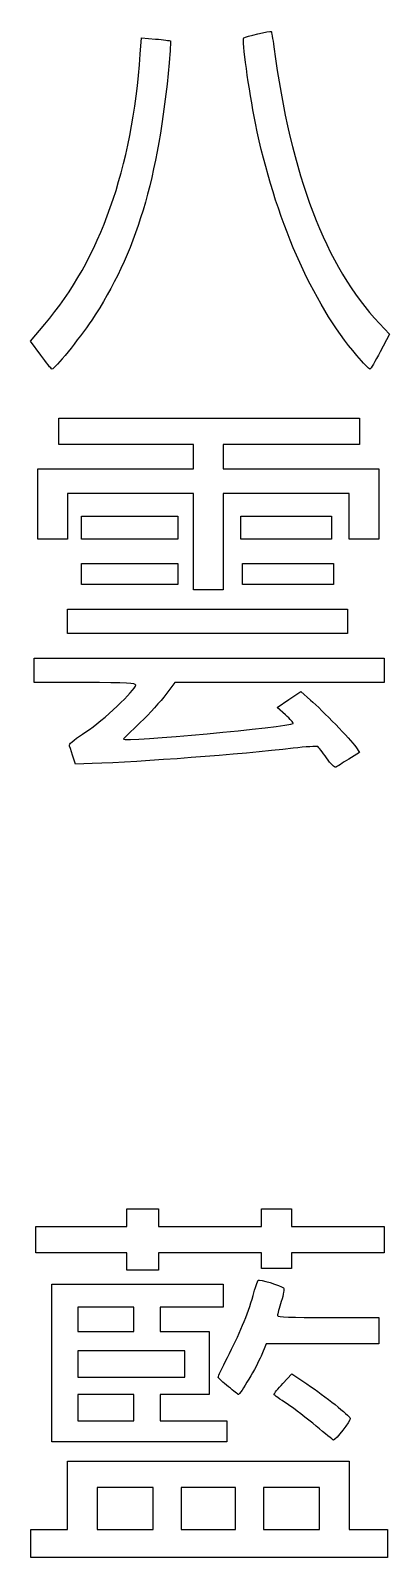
# Model space of a CAD drawing. Extents: x 0.6 to 10.8, y 0 to 43.3.
import ezdxf

# ---------------------------------------------------------------- set-up
doc = ezdxf.new("R2010")
doc.units = 0
doc.layers.add('Layer_1', color=7, linetype='CONTINUOUS')

msp = doc.modelspace()

# ---------------------------------------------------------------- linework, layer by layer
at = {"layer": 'Layer_1', "color": 7}
for points in [[(3.697032, 42.584706), (3.730318, 43.048037), (4.132087, 43.013185)], [(0.872154, 34.060883), (0.58346, 34.454443), (0.99028, 34.935538)], [(10.475711, 34.955914), (10.762818, 34.65059), (10.500513, 34.157585)], [(0.872154, 34.060883), (0.872154, 34.060883), (0.872154, 34.060883)], [(9.8387, 34.048476), (9.8387, 34.048476), (9.8387, 34.048476)], [(5.203496, 28.778151), (5.203496, 30.142235), (3.417786, 30.142235), (1.632076, 30.142235), (1.632076, 29.497396), (1.632076, 28.852556), (1.21045, 28.852556), (0.788824, 28.852556), (0.788824, 29.844617), (0.788824, 30.836678), (2.99616, 30.836678), (5.203496, 30.836678), (5.203496, 31.1839), (5.203496, 31.531121), (3.293779, 31.531121), (1.384061, 31.531121), (1.384061, 31.903144), (1.384061, 32.275167), (5.649924, 32.275167), (9.915787, 32.275167), (9.915787, 31.903144), (9.915787, 31.531121), (7.981268, 31.531121), (6.046748, 31.531121), (6.046748, 31.1839), (6.046748, 30.836678), (8.254085, 30.836678), (10.461421, 30.836678), (10.461421, 29.844617), (10.461421, 28.852556), (10.039795, 28.852556), (9.618169, 28.852556), (9.618169, 29.497396), (9.618169, 30.142235), (7.832459, 30.142235), (6.046748, 30.142235), (6.046748, 28.778151), (6.046748, 27.414067), (5.625122, 27.414067), (5.203496, 27.414067), (5.203496, 28.778151), (5.203496, 28.778151)], [(2.0289, 29.174976), (2.0289, 29.497396), (3.392984, 29.497396), (4.757069, 29.497396), (4.757069, 29.174976), (4.757069, 28.852556), (3.392984, 28.852556), (2.0289, 28.852556), (2.0289, 29.174976), (2.0289, 29.174976)], [(6.542779, 29.174976), (6.542779, 29.497396), (7.832459, 29.497396), (9.122138, 29.497396), (9.122138, 29.174976), (9.122138, 28.852556), (7.832459, 28.852556), (6.542779, 28.852556), (6.542779, 29.174976), (6.542779, 29.174976)], [(2.0289, 27.860495), (2.0289, 28.158113), (3.392984, 28.158113), (4.757069, 28.158113), (4.757069, 27.860495), (4.757069, 27.562876), (3.392984, 27.562876), (2.0289, 27.562876), (2.0289, 27.860495), (2.0289, 27.860495)], [(6.592382, 27.860495), (6.592382, 28.158113), (7.882062, 28.158113), (9.171741, 28.158113), (9.171741, 27.860495), (9.171741, 27.562876), (7.882062, 27.562876), (6.592382, 27.562876), (6.592382, 27.860495), (6.592382, 27.860495)], [(1.632076, 26.521212), (1.632076, 26.868433), (5.600321, 26.868433), (9.568566, 26.868433), (9.568566, 26.521212), (9.568566, 26.17399), (5.600321, 26.17399), (1.632076, 26.17399), (1.632076, 26.521212), (1.632076, 26.521212)], [(2.128107, 24.785105), (0.689618, 24.785105), (0.689618, 25.132326), (0.689618, 25.479548), (5.649924, 25.479548), (10.61023, 25.479548), (10.61023, 25.132326), (10.61023, 24.785105), (7.640867, 24.785105), (4.671503, 24.785105), (4.420129, 24.447057)], [(7.814466, 23.867863), (7.573259, 24.081069), (7.909645, 24.306733), (8.246031, 24.532397), (8.522874, 24.29231)], [(9.805554, 22.966731), (9.916079, 22.81006), (9.605914, 22.615947)], [(2.330842, 22.493221), (1.863936, 22.478563), (1.776652, 22.726578)], [(8.977807, 22.651518), (8.977807, 22.651518), (8.977807, 22.651518)], [(3.31858, 8.388291), (3.31858, 8.636305), (2.0289, 8.636305), (0.739221, 8.636305), (0.739221, 9.008327), (0.739221, 9.38035), (2.0289, 9.38035), (3.31858, 9.38035), (3.31858, 9.628367), (3.31858, 9.876381), (3.765008, 9.876381), (4.211435, 9.876381), (4.211435, 9.628367), (4.211435, 9.38035), (5.674725, 9.38035), (7.138016, 9.38035), (7.138016, 9.628367), (7.138016, 9.876381), (7.559642, 9.876381), (7.981268, 9.876381), (7.981268, 9.628367), (7.981268, 9.38035), (9.295749, 9.38035), (10.61023, 9.38035), (10.61023, 9.008327), (10.61023, 8.636305), (9.295749, 8.636305), (7.981268, 8.636305), (7.981268, 8.413092), (7.981268, 8.189877), (7.559642, 8.189877), (7.138016, 8.189877), (7.138016, 8.413092), (7.138016, 8.636305), (5.674725, 8.636305), (4.211435, 8.636305), (4.211435, 8.388291), (4.211435, 8.140274), (3.765008, 8.140274), (3.31858, 8.140274), (3.31858, 8.388291), (3.31858, 8.388291)], [(1.185648, 5.511312), (1.185648, 7.74345), (3.616198, 7.74345), (6.046748, 7.74345), (6.046748, 7.421031), (6.046748, 7.098609), (5.153893, 7.098609), (4.261038, 7.098609), (4.261038, 6.751388), (4.261038, 6.404167), (4.955481, 6.404167), (5.649924, 6.404167), (5.649924, 5.511312), (5.649924, 4.618457), (4.955481, 4.618457), (4.261038, 4.618457), (4.261038, 4.246434), (4.261038, 3.874412), (5.203496, 3.874412), (6.145954, 3.874412), (6.145954, 3.576791), (6.145954, 3.279174), (3.665801, 3.279174), (1.185648, 3.279174), (1.185648, 5.511312), (1.185648, 5.511312)], [(3.516992, 6.751388), (3.516992, 7.098609), (2.723343, 7.098609), (1.929694, 7.098609), (1.929694, 6.751388), (1.929694, 6.404167), (2.723343, 6.404167), (3.516992, 6.404167), (3.516992, 6.751388), (3.516992, 6.751388)], [(9.022932, 6.800991), (10.461421, 6.800991), (10.461421, 6.428969), (10.461421, 6.056946), (8.861722, 6.056382), (7.262023, 6.055817), (7.119933, 5.704868)], [(4.955481, 5.48651), (4.955481, 5.858533), (3.442588, 5.858533), (1.929694, 5.858533), (1.929694, 5.48651), (1.929694, 5.114488), (3.442588, 5.114488), (4.955481, 5.114488), (4.955481, 5.48651), (4.955481, 5.48651)], [(7.73706, 4.935598), (7.988882, 5.211132), (8.423265, 4.919054)], [(6.195798, 4.842936), (6.195798, 4.842933), (6.195798, 4.84284)], [(3.516992, 4.246434), (3.516992, 4.618457), (2.723343, 4.618457), (1.929694, 4.618457), (1.929694, 4.246434), (1.929694, 3.874412), (2.723343, 3.874412), (3.516992, 3.874412), (3.516992, 4.246434), (3.516992, 4.246434)], [(8.685485, 3.723646), (8.685485, 3.723646)], [(0.590412, 0.402198), (0.590412, 0.799022), (1.111244, 0.799022), (1.632076, 0.799022), (1.632076, 1.766282), (1.632076, 2.73354), (5.625122, 2.73354), (9.618169, 2.73354), (9.618169, 1.766282), (9.618169, 0.799022), (10.163802, 0.799022), (10.709436, 0.799022), (10.709436, 0.402198), (10.709436, 0.005374), (5.649924, 0.005374), (0.590412, 0.005374), (0.590412, 0.402198), (0.590412, 0.402198)], [(4.062626, 1.394257), (4.062626, 1.989495), (3.268977, 1.989495), (2.475328, 1.989495), (2.475328, 1.394257), (2.475328, 0.799022), (3.268977, 0.799022), (4.062626, 0.799022), (4.062626, 1.394257), (4.062626, 1.394257)], [(6.39397, 1.394257), (6.39397, 1.989495), (5.625122, 1.989495), (4.856275, 1.989495), (4.856275, 1.394257), (4.856275, 0.799022), (5.625122, 0.799022), (6.39397, 0.799022), (6.39397, 1.394257), (6.39397, 1.394257)], [(8.774917, 1.394257), (8.774917, 1.989495), (7.981268, 1.989495), (7.187619, 1.989495), (7.187619, 1.394257), (7.187619, 0.799022), (7.981268, 0.799022), (8.774917, 0.799022), (8.774917, 1.394257), (8.774917, 1.394257)]]:
    msp.add_lwpolyline(points, dxfattribs=at)
for points in [[(6.631519, 43.044549), (6.677371, 43.085386), (7.38505, 43.254959), (7.409129, 43.23088)], [(4.132087, 43.013185), (4.353059, 42.994016), (4.541545, 42.971279), (4.550945, 42.962657)], [(4.550945, 42.962657), (4.560343, 42.954036), (4.54342, 42.671935), (4.513336, 42.335766)], [(6.962695, 40.633283), (6.772332, 41.579376), (6.577683, 42.996602), (6.631519, 43.044549)], [(7.409129, 43.23088), (7.41925, 43.220759), (7.452687, 43.022783), (7.483433, 42.790934)], [(0.99028, 34.935538), (2.565812, 36.798723), (3.463634, 39.335933), (3.697032, 42.584706)], [(7.483433, 42.790934), (7.964902, 39.160266), (8.95157, 36.576761), (10.475711, 34.955914)], [(4.513336, 42.335766), (4.222298, 39.083606), (3.567136, 36.909228), (2.318946, 35.052938)], [(9.8387, 34.048476), (8.568525, 35.517015), (7.499782, 37.963973), (6.962695, 40.633283)], [(2.318946, 35.052938), (1.95463, 34.511133), (1.266473, 33.662182), (1.194444, 33.665688)], [(1.194444, 33.665688), (1.175966, 33.666591), (1.030935, 33.844425), (0.872154, 34.060883)], [(10.204702, 33.664317), (10.186276, 33.664168), (10.021573, 33.837043), (9.8387, 34.048476)], [(10.500513, 34.157585), (10.356245, 33.886433), (10.22313, 33.664461), (10.204702, 33.664317)], [(3.566595, 24.714151), (3.566595, 24.774056), (3.342599, 24.785105), (2.128107, 24.785105)], [(2.156408, 23.390816), (2.639155, 23.706887), (3.566595, 24.577207), (3.566595, 24.714151)], [(4.420129, 24.447057), (4.281873, 24.261131), (3.955144, 23.904797), (3.694064, 23.655203)], [(8.522874, 24.29231), (8.866362, 23.994428), (9.656905, 23.177445), (9.805554, 22.966731)], [(8.030057, 23.627964), (8.044146, 23.642645), (7.947129, 23.750599), (7.814466, 23.867863)], [(1.685523, 23.027293), (1.68341, 23.056279), (1.895307, 23.219864), (2.156408, 23.390816)], [(3.219262, 23.187201), (3.218585, 23.099941), (7.938314, 23.532361), (8.030057, 23.627964)], [(3.694064, 23.655203), (3.432984, 23.405609), (3.219324, 23.195008), (3.219262, 23.187201)], [(1.776652, 22.726578), (1.728646, 22.862986), (1.687638, 22.998308), (1.685523, 23.027293)], [(8.034734, 22.925441), (6.530849, 22.749699), (3.722951, 22.536927), (2.330842, 22.493221)], [(8.726683, 22.973747), (8.702319, 22.988803), (8.390941, 22.967067), (8.034734, 22.925441)], [(8.977807, 22.651518), (8.864053, 22.813686), (8.751047, 22.958689), (8.726683, 22.973747)], [(9.240191, 22.389251), (9.207805, 22.370258), (9.098373, 22.47964), (8.977807, 22.651518)], [(9.605914, 22.615947), (9.435323, 22.509185), (9.270748, 22.407172), (9.240191, 22.389251)], [(6.89374, 7.421031), (6.955229, 7.639284), (7.019754, 7.834627), (7.037128, 7.855131)], [(7.037128, 7.855131), (7.070404, 7.894393), (7.674848, 7.711573), (7.755455, 7.637862)], [(6.165142, 5.666049), (6.496687, 6.295633), (6.745585, 6.895157), (6.89374, 7.421031)], [(7.755455, 7.637862), (7.784658, 7.611164), (7.761176, 7.4667), (7.693451, 7.256419)], [(7.693451, 7.256419), (7.633497, 7.070268), (7.584443, 6.891644), (7.584443, 6.859476)], [(7.584443, 6.859476), (7.584443, 6.815909), (7.951374, 6.800991), (9.022932, 6.800991)], [(5.908605, 5.107291), (5.900567, 5.131421), (6.016007, 5.38285), (6.165142, 5.666049)], [(7.119933, 5.704868), (7.0095, 5.432109), (6.522637, 4.610684), (6.477187, 4.620443)], [(6.195798, 4.84284), (6.045881, 4.964173), (5.916644, 5.083175), (5.908605, 5.107291)], [(6.477187, 4.620443), (6.472341, 4.621572), (6.345715, 4.721603), (6.195798, 4.842936)], [(7.488321, 4.626861), (7.486628, 4.645121), (7.598557, 4.784056), (7.73706, 4.935598)], [(8.423265, 4.919054), (8.941657, 4.570487), (9.617197, 4.033867), (9.652096, 3.942921)], [(7.857718, 4.353616), (7.656246, 4.485637), (7.490017, 4.608599), (7.488321, 4.626861)], [(8.685485, 3.723646), (8.431686, 3.938109), (8.05919, 4.221596), (7.857718, 4.353616)], [(9.652096, 3.942921), (9.674117, 3.885534), (9.235172, 3.32716), (9.171741, 3.33187)], [(9.171741, 3.33187), (9.158102, 3.332999), (8.939285, 3.509182), (8.685485, 3.723646)]]:
    msp.add_open_spline(points, degree=3, dxfattribs=at)

doc.saveas('drawing.dxf')
